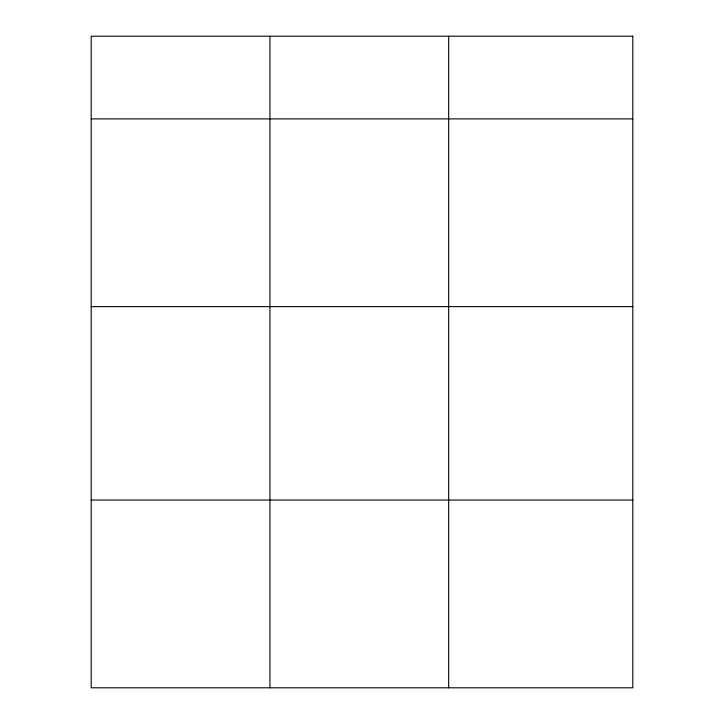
<?xml version="1.0" encoding="UTF-8"?>
<svg xmlns="http://www.w3.org/2000/svg" width="724" height="724" viewBox="0 0 724 724"><rect width="100%" height="100%" fill="white"/><g stroke="black" fill="none" stroke-linecap="round" stroke-linejoin="round"><path stroke-width="1.09" d="M91.188 118.89L632.812 118.89M91.188 306.632L632.812 306.632M91.188 500.058L632.812 500.058M448.663 36.2L448.663 687.8M269.925 36.2L269.925 687.8M632.812 36.2L91.188 36.2L91.188 687.8L632.812 687.8L632.812 36.2"/></g></svg>
